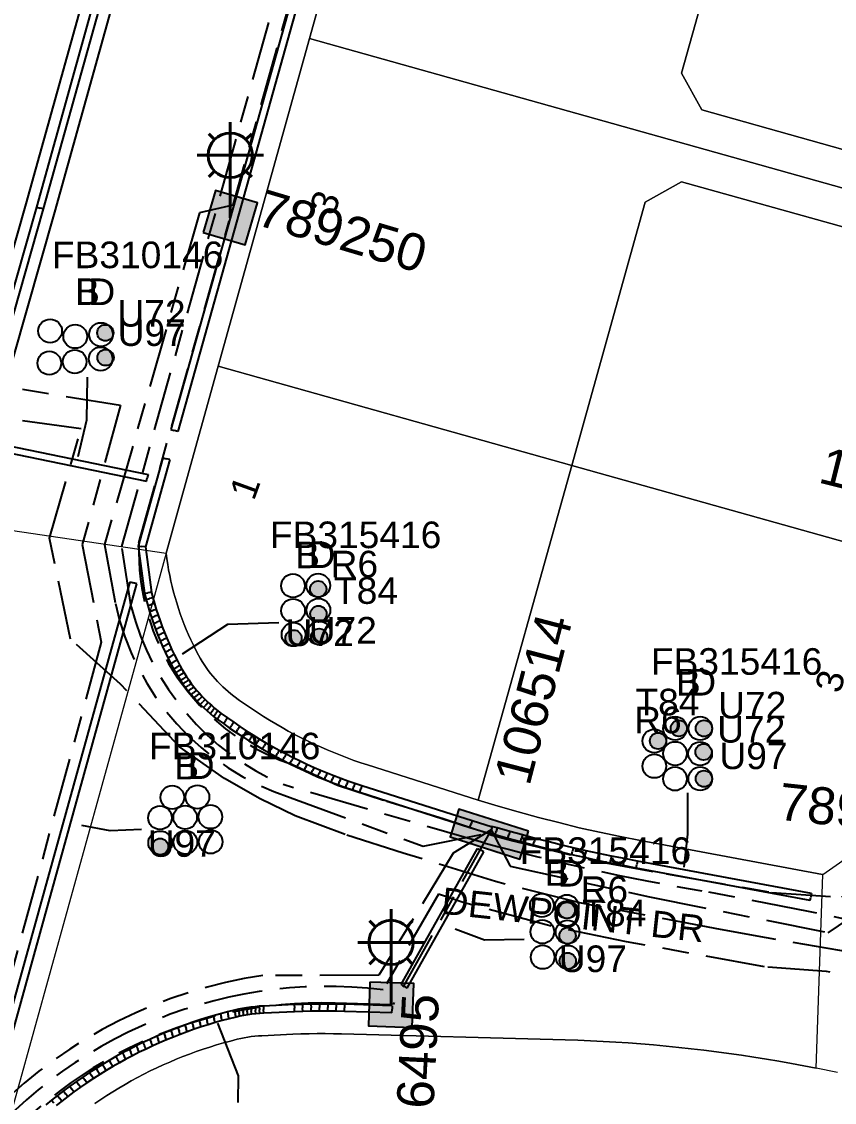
# Model space of a CAD drawing. Header units: metres. Extents: x 289087 to 291245, y 6227587 to 6229773.
# Drawn here: x 290637.8 to 290692.8, y 6228290.3 to 6228363.4 of the extents above; entities that cross this region are included whole.
import ezdxf
from ezdxf.enums import TextEntityAlignment as Align

# ---------------------------------------------------------------- set-up
doc = ezdxf.new("R2010")
doc.units = ezdxf.units.M
doc.linetypes.add('Cable Exist UG', pattern=[8.2, 4, -1.2, 1.8, -1.2])
for name, color, linetype in [('_User Ducts Config', 7, 'Continuous'), ('Duct_SP_EXT', 7, 'Continuous'), ('Equip_SP_SL_EXT', 7, 'Continuous'), ('Mains_HV_EXT', 7, 'Continuous'), ('Mains_LV_EXT', 7, 'Continuous'), ('Mains_LV_SL_EXT', 7, 'Continuous'), ('SupportsUG_SP_LV_EXT', 7, 'Continuous'), ('SupportsUG_SP_LV_SL_EXT', 7, 'Continuous')]:
    doc.layers.add(name, color=color, linetype=linetype)
doc.layers.add('Cadastre Land Parcels_SP_EXT', color=9, linetype='Continuous', lineweight=5)
doc.layers.add('Cadastre Roads_SP_EXT', color=9, linetype='Continuous', lineweight=5)
doc.styles.add('COLUMN_LABEL', font='arial.ttf')
doc.styles.add('iecARIAL', font='arial.ttf', dxfattribs={"height": 2})
doc.styles.add('POLE_LABEL', font='arial.ttf')
doc.styles.get("Standard").update_dxf_attribs({"font": 'arial.ttf'})
doc.linetypes.add('Cable E UG', pattern='A,6,-0.5,["E",Standard,S=1.7,R=0,X=0.5,Y=-1],-2.9', length=9.4)
doc.linetypes.add('Cable P UG', pattern='A,6,-0.5,["P",Standard,S=1.7,R=0,X=0.5,Y=-1],-2.9', length=9.4)

# ---------------------------------------------------------------- blocks, each defined once
blk = doc.blocks.new('COLUMN_EXT')
blk.add_hatch(color=256).paths.add_polyline_path([(-1.485, 1.485), (-1.485, -1.485), (1.485, -1.485), (1.485, 1.485)])
blk.add_lwpolyline([(-1.485, -1.485), (1.485, -1.485), (1.485, 1.485), (-1.485, 1.485)], close=True)
for tag, height, style, flags, p in [('ASSET_NUM', 2.5, 'COLUMN_LABEL', 8, (2, 2)), ('STRUCTURE_PLANT_NUMBER', 0.2, 'POLE_LABEL', 9, (1.813, 0.031)), ('STREET_CODE', 0.2, 'COLUMN_LABEL', 9, (1.813, -0.2))]:
    blk.add_attdef(tag, text='', height=height, dxfattribs=dict(style=style, flags=flags)).set_placement(p, align=Align.MIDDLE_LEFT)
at = {"flags": 9}
for tag, p in [('OWNED_BY', (1.813, -0.6)), ('STATE', (1.813, -0.8)), ('COLUMN_TYPE', (1.813, -0.4)), ('USAGE', (1.813, -1)), ('LEGEND', (1.813, -1.2)), ('LOCATION', (1.813, -1.4)), ('STREETNAME', (1.813, -1.6)), ('SUBURB', (1.813, -1.8)), ('NOTES', (1.813, -2))]:
    blk.add_attdef(tag, text='', height=0.2, dxfattribs=at).set_placement(p, align=Align.MIDDLE_LEFT)
at = {"flags": 1}
blk.add_attdef('Z', (1.813, -2.351), '', height=0.2, dxfattribs=at)
blk = doc.blocks.new('PILLAR_EXT')
blk.add_hatch(color=256).paths.add_polyline_path([(-2.475, 0.99), (-2.475, -0.99), (2.475, -0.99), (2.475, 0.99)])
blk.add_lwpolyline([(-2.475, -0.99), (2.475, -0.99), (2.475, 0.99), (-2.475, 0.99)], close=True)
at = {"style": 'iecARIAL', "flags": 8}
blk.add_attdef('ASSET_NUM', (1.5, 3.5), '', height=2.5, dxfattribs=at)
for tag, p, flags in [('OWNED_BY', (0, -0.2), 9), ('STATE', (0, -0.4), 9), ('SUPPORT_TYPE', (0, -0.6), 9), ('USAGE', (0, -0.8), 9), ('LEGEND', (0, -1), 9), ('LOCATION', (0, -1.2), 9), ('NOTES', (0, -1.4), 9), ('PARENT', (0, -1.6), 9), ('STREETNAME', (0, -1.8), 9), ('SUBURB', (0, -2), 1)]:
    blk.add_attdef(tag, p, '', height=0.2, dxfattribs=dict(flags=flags))
blk = doc.blocks.new('DUCT_EXT')
blk.add_circle((0, 0.8), 0.8)
at = {"flags": 1}
blk.add_attdef('Z', (0, 0), '', height=0.2, dxfattribs=at)
at = {"flags": 9}
for tag, p in [('DUCT_CODE', (0, 0)), ('XSECT_TYPE', (0, -0.2)), ('STATE', (0, -0.6)), ('FB_REFERENCE', (0, -0.4)), ('NOTES', (0, -0.8))]:
    blk.add_attdef(tag, text='', height=0.2, dxfattribs=at).set_placement(p, align=Align.MIDDLE_LEFT)
blk = doc.blocks.new('SL_LANTERN_EXT')
at = {"lineweight": 40}
for p, q in [((0, 1.968), (0, 6.468)), ((-1.459, 5.676), (-1.061, 5.278)), ((1.458, 5.676), (1.06, 5.278)), ((-2.25, 4.218), (2.25, 4.218)), ((-1.459, 2.759), (-1.061, 3.157)), ((1.458, 2.759), (1.06, 3.157)), ((0, 0), (0, 2.721))]:
    blk.add_line(p, q, dxfattribs=at)
blk.add_circle((0, 4.218), 1.5, dxfattribs=at)
at = {"style": 'iecARIAL', "flags": 9}
blk.add_attdef('ASSET_NUM', (1.5, 1.5), '', height=2.5, dxfattribs=at)
for tag, p, height, flags in [('CONSTRUCTED_VOLTAGE', (0.981, -0.653), 0.2, 9), ('CONTROL_TYPE', (0.981, -0.853), 0.2, 9), ('OPERATING_VOLTAGE', (0.981, -1.653), 0.2, 9), ('LANTERN_PURPOSE', (0.981, -1.053), 0.2, 9), ('LANTERN_TYPE', (0.981, -1.253), 0.2, 9), ('NO_PHASES', (0.981, -1.453), 0.2, 9), ('LNUMBER', (2.181, -3.253), 2.5, 8), ('ORIENTATION', (0.981, -1.853), 0.2, 9), ('OWNED_BY', (0.981, -2.053), 0.2, 9), ('STATE', (0.981, -2.253), 0.2, 9), ('CEXIST', (0.981, -2.653), 0.2, 9), ('CNEW', (0.981, -2.853), 0.2, 9), ('CNUMBER', (0.981, -3.053), 0.2, 9), ('USAGE', (0.981, -2.453), 0.2, 9), ('CREMOVE', (0.981, -3.253), 0.2, 9), ('CREPLACE', (0.981, -3.453), 0.2, 9), ('LKINGHEIGHT', (0.981, -3.653), 0.2, 9), ('LBRACKET', (0.981, -3.853), 0.2, 9), ('LBRACKETVOCAB', (0.981, -4.053), 0.2, 9), ('LCATEGORY', (0.981, -4.253), 0.2, 9), ('LCHARGE1', (0.981, -4.453), 0.2, 9), ('LCHARGE1PERCENT', (0.981, -4.653), 0.2, 9), ('LCHARGE2', (0.981, -4.853), 0.2, 9), ('LCHARGE2PERCENT', (0.981, -5.053), 0.2, 9), ('LCHARGE3', (0.981, -5.253), 0.2, 9), ('LCHARGE3PERCENT', (0.981, -5.453), 0.2, 9), ('LEXIST', (0.981, -5.653), 0.2, 9), ('LLAMP', (0.981, -5.853), 0.2, 9), ('LLAMPVOCAB', (0.981, -6.053), 0.2, 9), ('LMAST', (0.981, -6.253), 0.2, 9), ('LMASTVOCAB', (0.981, -6.453), 0.2, 9), ('LNEW', (0.981, -6.653), 0.2, 9), ('LANTNUMBER', (0.981, -6.853), 0.2, 9), ('LOUTREACH', (0.981, -7.253), 0.2, 9), ('LOUTREACHVOCAB', (0.981, -7.453), 0.2, 9), ('LRATECODE', (0.981, -7.653), 0.2, 9), ('LREMOVE', (0.981, -7.853), 0.2, 9), ('LREPLACE', (0.981, -8.053), 0.2, 9), ('LTYPE', (0.981, -8.253), 0.2, 9), ('LTYPEVOCAB', (0.981, -8.453), 0.2, 9), ('LEGEND', (0.981, -8.653), 0.2, 9), ('LOCATION', (0.981, -8.853), 0.2, 9), ('STREETNAME', (0.981, -9.253), 0.2, 9), ('SUBURB', (0.981, -9.453), 0.2, 1), ('NOTES', (0.981, -9.053), 0.2, 9)]:
    blk.add_attdef(tag, p, '', height=height, dxfattribs=dict(flags=flags))
blk = doc.blocks.new('CABLE_LARGE_EXT')
h = blk.add_hatch(color=256)
edge = h.paths.add_edge_path()
edge.add_arc((0, 0.55), 0.55, 0, 360)
blk.add_circle((0, 0.55), 0.55)
at = {"flags": 1}
blk.add_attdef('Z', (0, 0), '', height=0.2, dxfattribs=at)
at = {"flags": 9}
for tag, p in [('COND_CODE', (0, 0)), ('XSECT_SIZE', (0, -0.6)), ('STATE', (0, -0.4)), ('FB_REFERENCE', (0, -0.2)), ('NOTES', (0, -0.8))]:
    blk.add_attdef(tag, text='', height=0.2, dxfattribs=at).set_placement(p, align=Align.MIDDLE_LEFT)

msp = doc.modelspace()

# ---------------------------------------------------------------- linework, layer by layer
at = {"layer": '_User Ducts Config'}
for points in [[(290642.196, 6228339.373), (290642.165, 6228336.481), (290641.569, 6228333.991)], [(290655.17, 6228322.778), (290651.697, 6228322.651), (290648.633, 6228320.651)], [(290682.833, 6228311.268), (290682.824, 6228308.476), (290682.576, 6228306.253)], [(290645.877, 6228308.784), (290643.768, 6228308.706), (290641.856, 6228309.069)], [(290671.767, 6228301.351), (290669.081, 6228301.318), (290667.094, 6228302.045)], [(290652.422, 6228290.342), (290652.446, 6228292.142), (290651.036, 6228295.691)]]:
    msp.add_lwpolyline(points, dxfattribs=at)
at = {"layer": 'Cadastre Land Parcels_SP_EXT', "linetype": 'Continuous'}
for points in [[(290705.926, 6228351.229), (290683.794, 6228357.467), (290682.409, 6228359.937), (290687.398, 6228377.712), (290663.427, 6228384.432), (290657.25, 6228362.286), (290705.25, 6228348.819), (290705.926, 6228351.229)], [(290711.467, 6228370.964), (290687.398, 6228377.712), (290682.409, 6228359.937), (290683.794, 6228357.467), (290705.926, 6228351.229), (290711.467, 6228370.964)], [(290657.25, 6228362.286), (290651.075, 6228340.13), (290675.004, 6228333.412), (290679.96, 6228351.209), (290682.425, 6228352.588), (290704.574, 6228346.409), (290705.25, 6228348.819), (290657.25, 6228362.286)], [(290699.775, 6228327.853), (290700.047, 6228329.173), (290700.311, 6228330.482), (290700.607, 6228331.793), (290700.904, 6228333.102), (290701.234, 6228334.402), (290701.564, 6228335.701), (290701.927, 6228336.991), (290704.574, 6228346.409), (290682.425, 6228352.588), (290679.96, 6228351.209), (290675.004, 6228333.412), (290699.543, 6228326.533), (290699.775, 6228327.853)], [(290675.004, 6228333.412), (290651.075, 6228340.13), (290647.546, 6228327.483), (290647.596, 6228327.103), (290647.654, 6228326.725), (290647.718, 6228326.347), (290647.791, 6228325.971), (290647.871, 6228325.595), (290647.959, 6228325.222), (290648.053, 6228324.851), (290648.155, 6228324.482), (290648.264, 6228324.114), (290648.379, 6228323.749), (290648.503, 6228323.386), (290648.634, 6228323.026), (290648.771, 6228322.668), (290648.915, 6228322.313), (290649.067, 6228321.961), (290649.226, 6228321.612), (290649.391, 6228321.266), (290649.563, 6228320.924), (290649.742, 6228320.585), (290649.862, 6228320.371), (290649.987, 6228320.16), (290650.119, 6228319.952), (290650.258, 6228319.748), (290650.401, 6228319.549), (290650.551, 6228319.353), (290650.706, 6228319.163), (290650.867, 6228318.976), (290651.032, 6228318.795), (290651.203, 6228318.619), (290651.38, 6228318.447), (290651.561, 6228318.281), (290651.747, 6228318.12), (290651.937, 6228317.964), (290652.132, 6228317.814), (290652.524, 6228317.525), (290652.92, 6228317.244), (290653.321, 6228316.968), (290653.727, 6228316.698), (290654.137, 6228316.436), (290654.551, 6228316.18), (290654.968, 6228315.93), (290655.39, 6228315.687), (290655.815, 6228315.451), (290656.245, 6228315.221), (290656.678, 6228314.998), (290657.114, 6228314.783), (290657.554, 6228314.574), (290657.997, 6228314.373), (290658.443, 6228314.178), (290658.892, 6228313.991), (290659.344, 6228313.81), (290659.799, 6228313.637), (290660.257, 6228313.471), (290660.717, 6228313.313), (290661.179, 6228313.162), (290668.655, 6228310.787), (290675.004, 6228333.412)], [(290691.974, 6228305.758), (290696.575, 6228308.967), (290699.437, 6228325.903), (290699.453, 6228325.984), (290699.461, 6228326.064), (290699.478, 6228326.134), (290699.494, 6228326.214), (290699.502, 6228326.293), (290699.519, 6228326.373), (290699.535, 6228326.453), (290699.543, 6228326.533), (290675.004, 6228333.412), (290668.655, 6228310.787), (290670.007, 6228310.366), (290671.368, 6228309.987), (290672.737, 6228309.596), (290674.114, 6228309.257), (290675.49, 6228308.917), (290676.876, 6228308.617), (290678.261, 6228308.317), (290679.654, 6228308.047), (290691.966, 6228305.758), (290691.974, 6228305.758)]]:
    msp.add_lwpolyline(points, close=True, dxfattribs=at)
msp.add_lwpolyline([(290692.985, 6228292.357), (290691.535, 6228292.644), (290690.695, 6228292.809), (290689.854, 6228292.967), (290689.011, 6228293.117), (290688.168, 6228293.261), (290687.322, 6228293.397), (290686.477, 6228293.525), (290685.629, 6228293.647), (290684.781, 6228293.761), (290683.931, 6228293.869), (290683.081, 6228293.968), (290682.231, 6228294.061), (290681.378, 6228294.146), (290680.526, 6228294.224), (290679.673, 6228294.295), (290678.819, 6228294.358), (290677.965, 6228294.415), (290677.111, 6228294.463), (290676.255, 6228294.504), (290675.4, 6228294.539), (290674.545, 6228294.566), (290659.421, 6228294.973), (290658.87, 6228294.985), (290658.319, 6228294.991), (290657.768, 6228294.988), (290657.217, 6228294.98), (290656.667, 6228294.966), (290656.116, 6228294.944), (290654.028, 6228294.851), (290653.788, 6228294.836), (290653.548, 6228294.815), (290653.309, 6228294.787), (290653.069, 6228294.753), (290652.832, 6228294.711), (290652.596, 6228294.663), (290652.361, 6228294.608), (290651.894, 6228294.488), (290651.428, 6228294.36), (290650.964, 6228294.225), (290650.504, 6228294.082), (290650.044, 6228293.932), (290649.588, 6228293.774), (290649.135, 6228293.609), (290648.685, 6228293.436), (290648.236, 6228293.256), (290647.792, 6228293.069), (290647.35, 6228292.874), (290646.912, 6228292.671), (290646.476, 6228292.463), (290646.044, 6228292.246), (290645.616, 6228292.023), (290645.192, 6228291.793), (290644.772, 6228291.556), (290644.355, 6228291.312), (290643.942, 6228291.062), (290643.534, 6228290.804), (290643.13, 6228290.539), (290642.731, 6228290.269)], dxfattribs=at)
at = {"layer": 'Cadastre Roads_SP_EXT', "linetype": 'Continuous'}
for points in [[(290642.185, 6228405.687), (290637.667, 6228389.5), (290633.412, 6228374.234), (290628.621, 6228357.077), (290625.933, 6228347.429), (290622.066, 6228333.562), (290621.439, 6228331.332), (290647.546, 6228327.483), (290651.075, 6228340.13), (290651.075, 6228340.13), (290657.25, 6228362.286), (290663.427, 6228384.432), (290669.455, 6228406.047)], [(290642.731, 6228290.269), (290643.13, 6228290.539), (290643.534, 6228290.804), (290643.942, 6228291.062), (290644.355, 6228291.312), (290644.772, 6228291.556), (290645.192, 6228291.793), (290645.616, 6228292.023), (290646.044, 6228292.246), (290646.476, 6228292.463), (290646.912, 6228292.671), (290647.35, 6228292.874), (290647.792, 6228293.069), (290648.236, 6228293.256), (290648.684, 6228293.436), (290649.135, 6228293.609), (290649.588, 6228293.774), (290650.044, 6228293.932), (290650.504, 6228294.082), (290650.964, 6228294.226), (290651.428, 6228294.36), (290651.894, 6228294.488), (290652.361, 6228294.608), (290652.596, 6228294.663), (290652.832, 6228294.711), (290653.069, 6228294.753), (290653.309, 6228294.787), (290653.548, 6228294.815), (290653.788, 6228294.836), (290654.028, 6228294.851), (290656.116, 6228294.944), (290656.667, 6228294.966), (290657.217, 6228294.98), (290657.768, 6228294.988), (290658.319, 6228294.991), (290658.87, 6228294.985), (290659.421, 6228294.973), (290674.545, 6228294.566), (290675.4, 6228294.539), (290676.255, 6228294.504), (290677.111, 6228294.463), (290677.965, 6228294.415), (290678.819, 6228294.358), (290679.673, 6228294.295), (290680.526, 6228294.224), (290681.378, 6228294.146), (290682.23, 6228294.061), (290683.081, 6228293.968), (290683.931, 6228293.869), (290684.781, 6228293.761), (290685.629, 6228293.647), (290686.477, 6228293.525), (290687.322, 6228293.397), (290688.168, 6228293.261), (290689.011, 6228293.117), (290689.854, 6228292.967), (290690.695, 6228292.809), (290691.535, 6228292.644), (290691.974, 6228305.758), (290691.966, 6228305.758), (290679.654, 6228308.047), (290679.654, 6228308.047), (290678.261, 6228308.317), (290676.876, 6228308.617), (290675.49, 6228308.917), (290674.114, 6228309.257), (290672.737, 6228309.596), (290671.368, 6228309.987), (290670.007, 6228310.366), (290668.655, 6228310.787), (290661.179, 6228313.162), (290660.717, 6228313.313), (290660.257, 6228313.471), (290659.799, 6228313.637), (290659.344, 6228313.81), (290658.892, 6228313.991), (290658.443, 6228314.178), (290657.996, 6228314.373), (290657.554, 6228314.574), (290657.114, 6228314.783), (290656.678, 6228314.998), (290656.245, 6228315.221), (290655.815, 6228315.451), (290655.39, 6228315.687), (290654.969, 6228315.93), (290654.551, 6228316.18), (290654.137, 6228316.436), (290653.727, 6228316.698), (290653.321, 6228316.968), (290652.92, 6228317.244), (290652.524, 6228317.525), (290652.132, 6228317.814), (290651.937, 6228317.964), (290651.747, 6228318.12), (290651.561, 6228318.281), (290651.38, 6228318.447), (290651.204, 6228318.619), (290651.032, 6228318.795), (290650.867, 6228318.977), (290650.706, 6228319.163), (290650.551, 6228319.353), (290650.401, 6228319.549), (290650.258, 6228319.748), (290650.119, 6228319.952), (290649.987, 6228320.16), (290649.862, 6228320.371), (290649.742, 6228320.585), (290649.563, 6228320.924), (290649.391, 6228321.266), (290649.226, 6228321.612), (290649.067, 6228321.961), (290648.915, 6228322.313), (290648.771, 6228322.668), (290648.634, 6228323.026), (290648.503, 6228323.386), (290648.379, 6228323.749), (290648.264, 6228324.114), (290648.155, 6228324.482), (290648.053, 6228324.851), (290647.959, 6228325.222), (290647.871, 6228325.595), (290647.791, 6228325.971), (290647.718, 6228326.347), (290647.654, 6228326.725), (290647.596, 6228327.103), (290647.546, 6228327.483), (290646.653, 6228324.221), (290636.285, 6228286.88)]]:
    msp.add_lwpolyline(points, dxfattribs=at)
at = {"layer": 'Duct_SP_EXT'}
for p, q in [((290638.793, 6228350.888), (290654.297, 6228406.459)), ((290639.255, 6228350.757), (290654.763, 6228406.34)), ((290661.541, 6228384.505), (290647.868, 6228335.835)), ((290662.004, 6228384.376), (290648.33, 6228335.706)), ((290623.858, 6228298.473), (290638.793, 6228350.888)), ((290638.793, 6228350.888), (290639.024, 6228350.822)), ((290624.32, 6228298.344), (290639.255, 6228350.757)), ((290639.255, 6228350.757), (290639.024, 6228350.822)), ((290625.083, 6228337.186), (290646.322, 6228332.81)), ((290624.986, 6228336.716), (290646.225, 6228332.34)), ((290647.868, 6228335.835), (290648.099, 6228335.77)), ((290648.33, 6228335.706), (290648.099, 6228335.77)), ((290647.334, 6228333.936), (290645.664, 6228327.954)), ((290647.796, 6228333.806), (290646.152, 6228327.919)), ((290647.334, 6228333.936), (290647.565, 6228333.871)), ((290647.796, 6228333.806), (290647.565, 6228333.871)), ((290646.322, 6228332.81), (290646.273, 6228332.575)), ((290646.225, 6228332.34), (290646.273, 6228332.575)), ((290645.664, 6228327.954), (290646.08, 6228324.767)), ((290645.664, 6228327.954), (290645.908, 6228327.936)), ((290646.152, 6228327.919), (290645.908, 6228327.936)), ((290646.152, 6228327.919), (290646.556, 6228324.829)), ((290633.955, 6228285.326), (290645.112, 6228325.538)), ((290634.418, 6228285.197), (290645.574, 6228325.41)), ((290645.112, 6228325.538), (290645.343, 6228325.474)), ((290645.574, 6228325.41), (290645.343, 6228325.474)), ((290646.08, 6228324.767), (290646.318, 6228324.798)), ((290646.08, 6228324.767), (290646.082, 6228324.752)), ((290646.082, 6228324.752), (290646.318, 6228324.798)), ((290646.082, 6228324.752), (290646.187, 6228324.345)), ((290646.554, 6228324.843), (290646.318, 6228324.798)), ((290646.556, 6228324.829), (290646.318, 6228324.798)), ((290646.556, 6228324.829), (290646.554, 6228324.843)), ((290646.554, 6228324.843), (290646.65, 6228324.47)), ((290646.187, 6228324.345), (290646.419, 6228324.408)), ((290646.187, 6228324.345), (290646.301, 6228323.938)), ((290646.301, 6228323.938), (290646.531, 6228324.005)), ((290646.301, 6228323.938), (290646.421, 6228323.535)), ((290646.65, 6228324.47), (290646.419, 6228324.408)), ((290646.762, 6228324.072), (290646.531, 6228324.005)), ((290646.65, 6228324.47), (290646.762, 6228324.072)), ((290646.762, 6228324.072), (290646.88, 6228323.678)), ((290646.421, 6228323.535), (290646.651, 6228323.607)), ((290646.421, 6228323.535), (290646.55, 6228323.134)), ((290646.55, 6228323.134), (290646.778, 6228323.21)), ((290646.55, 6228323.134), (290646.687, 6228322.735)), ((290646.88, 6228323.678), (290646.651, 6228323.607)), ((290647.006, 6228323.285), (290646.778, 6228323.21)), ((290646.88, 6228323.678), (290647.006, 6228323.285)), ((290647.006, 6228323.285), (290647.139, 6228322.895)), ((290646.687, 6228322.735), (290646.913, 6228322.815)), ((290646.687, 6228322.735), (290646.832, 6228322.339)), ((290646.832, 6228322.339), (290647.057, 6228322.424)), ((290647.139, 6228322.895), (290646.913, 6228322.815)), ((290647.281, 6228322.508), (290647.057, 6228322.424)), ((290647.139, 6228322.895), (290647.281, 6228322.508)), ((290647.281, 6228322.508), (290647.429, 6228322.124)), ((290646.832, 6228322.339), (290646.983, 6228321.946)), ((290646.983, 6228321.946), (290647.206, 6228322.035)), ((290646.983, 6228321.946), (290647.144, 6228321.555)), ((290647.144, 6228321.555), (290647.365, 6228321.648)), ((290647.429, 6228322.124), (290647.206, 6228322.035)), ((290647.587, 6228321.742), (290647.365, 6228321.648)), ((290647.429, 6228322.124), (290647.587, 6228321.742)), ((290647.587, 6228321.742), (290647.75, 6228321.364)), ((290647.144, 6228321.555), (290647.312, 6228321.169)), ((290647.312, 6228321.169), (290647.531, 6228321.266)), ((290647.312, 6228321.169), (290647.486, 6228320.786)), ((290647.75, 6228321.364), (290647.531, 6228321.266)), ((290647.921, 6228320.99), (290647.704, 6228320.888)), ((290647.75, 6228321.364), (290647.921, 6228320.99)), ((290647.921, 6228320.99), (290648.099, 6228320.618)), ((290647.486, 6228320.786), (290647.704, 6228320.888)), ((290647.486, 6228320.786), (290647.668, 6228320.406)), ((290647.668, 6228320.406), (290647.884, 6228320.512)), ((290647.668, 6228320.406), (290647.859, 6228320.029)), ((290648.099, 6228320.618), (290647.884, 6228320.512)), ((290648.285, 6228320.25), (290648.072, 6228320.14)), ((290648.099, 6228320.618), (290648.285, 6228320.25)), ((290648.285, 6228320.25), (290648.48, 6228319.883)), ((290647.859, 6228320.029), (290648.072, 6228320.14)), ((290647.859, 6228320.029), (290648.058, 6228319.653)), ((290648.058, 6228319.653), (290648.269, 6228319.768)), ((290648.058, 6228319.653), (290648.202, 6228319.397)), ((290648.202, 6228319.397), (290648.41, 6228319.517)), ((290648.48, 6228319.883), (290648.269, 6228319.768)), ((290648.617, 6228319.637), (290648.41, 6228319.517)), ((290648.48, 6228319.883), (290648.617, 6228319.637)), ((290648.617, 6228319.637), (290648.764, 6228319.392)), ((290648.202, 6228319.397), (290648.355, 6228319.14)), ((290648.355, 6228319.14), (290648.559, 6228319.266)), ((290648.355, 6228319.14), (290648.519, 6228318.883)), ((290648.519, 6228318.883), (290648.719, 6228319.015)), ((290648.519, 6228318.883), (290648.69, 6228318.632)), ((290648.764, 6228319.392), (290648.559, 6228319.266)), ((290648.69, 6228318.632), (290648.886, 6228318.77)), ((290648.919, 6228319.148), (290648.719, 6228319.015)), ((290648.764, 6228319.392), (290648.919, 6228319.148)), ((290649.083, 6228318.908), (290648.886, 6228318.77)), ((290648.919, 6228319.148), (290649.083, 6228318.908)), ((290649.083, 6228318.908), (290649.251, 6228318.676)), ((290648.69, 6228318.632), (290648.866, 6228318.389)), ((290648.866, 6228318.389), (290649.058, 6228318.533)), ((290648.866, 6228318.389), (290649.049, 6228318.151)), ((290649.049, 6228318.151), (290649.237, 6228318.3)), ((290649.049, 6228318.151), (290649.243, 6228317.913)), ((290649.251, 6228318.676), (290649.058, 6228318.533)), ((290649.425, 6228318.449), (290649.237, 6228318.3)), ((290649.243, 6228317.913), (290649.426, 6228318.068)), ((290649.251, 6228318.676), (290649.425, 6228318.449)), ((290649.425, 6228318.449), (290649.61, 6228318.222)), ((290649.61, 6228318.222), (290649.426, 6228318.068)), ((290649.61, 6228318.222), (290649.797, 6228318.007)), ((290649.797, 6228318.007), (290649.618, 6228317.847)), ((290649.797, 6228318.007), (290649.992, 6228317.793)), ((290649.243, 6228317.913), (290649.439, 6228317.687)), ((290649.439, 6228317.687), (290649.618, 6228317.847)), ((290649.439, 6228317.687), (290649.644, 6228317.463)), ((290649.644, 6228317.463), (290649.818, 6228317.628)), ((290649.644, 6228317.463), (290649.856, 6228317.247)), ((290649.992, 6228317.793), (290649.818, 6228317.628)), ((290649.856, 6228317.247), (290650.025, 6228317.417)), ((290649.992, 6228317.793), (290650.195, 6228317.587)), ((290650.195, 6228317.587), (290650.025, 6228317.417)), ((290650.195, 6228317.587), (290650.399, 6228317.387)), ((290650.399, 6228317.387), (290650.235, 6228317.213)), ((290650.399, 6228317.387), (290650.614, 6228317.191)), ((290649.856, 6228317.247), (290650.07, 6228317.038)), ((290650.07, 6228317.038), (290650.235, 6228317.213)), ((290650.07, 6228317.038), (290650.296, 6228316.832)), ((290650.296, 6228316.832), (290650.455, 6228317.011)), ((290650.296, 6228316.832), (290650.524, 6228316.635)), ((290650.614, 6228317.191), (290650.455, 6228317.011)), ((290650.524, 6228316.635), (290650.678, 6228316.819)), ((290650.524, 6228316.635), (290650.758, 6228316.445)), ((290650.614, 6228317.191), (290650.832, 6228317.003)), ((290650.832, 6228317.003), (290650.678, 6228316.819)), ((290650.758, 6228316.445), (290650.907, 6228316.633)), ((290650.832, 6228317.003), (290651.056, 6228316.821)), ((290651.056, 6228316.821), (290650.907, 6228316.633)), ((290651.056, 6228316.821), (290651.28, 6228316.648)), ((290651.28, 6228316.648), (290651.136, 6228316.456)), ((290651.28, 6228316.648), (290651.699, 6228316.343)), ((290650.758, 6228316.445), (290650.992, 6228316.264)), ((290650.992, 6228316.264), (290651.136, 6228316.456)), ((290650.992, 6228316.264), (290651.42, 6228315.953)), ((290651.42, 6228315.953), (290651.559, 6228316.148)), ((290651.42, 6228315.953), (290651.846, 6228315.652)), ((290651.699, 6228316.343), (290651.559, 6228316.148)), ((290651.699, 6228316.343), (290652.119, 6228316.046)), ((290651.846, 6228315.652), (290651.983, 6228315.849)), ((290652.119, 6228316.046), (290651.983, 6228315.849)), ((290652.119, 6228316.046), (290652.544, 6228315.757)), ((290651.846, 6228315.652), (290652.277, 6228315.358)), ((290652.277, 6228315.358), (290652.41, 6228315.558)), ((290652.277, 6228315.358), (290652.712, 6228315.072)), ((290652.544, 6228315.757), (290652.41, 6228315.558)), ((290652.544, 6228315.757), (290652.973, 6228315.474)), ((290652.712, 6228315.072), (290652.842, 6228315.273)), ((290652.712, 6228315.072), (290653.152, 6228314.79)), ((290652.973, 6228315.474), (290652.842, 6228315.273)), ((290652.973, 6228315.474), (290653.407, 6228315.197)), ((290653.407, 6228315.197), (290653.279, 6228314.994)), ((290653.407, 6228315.197), (290653.847, 6228314.926)), ((290653.152, 6228314.79), (290653.279, 6228314.994)), ((290653.152, 6228314.79), (290653.599, 6228314.515)), ((290653.599, 6228314.515), (290653.723, 6228314.72)), ((290653.599, 6228314.515), (290654.051, 6228314.247)), ((290653.847, 6228314.926), (290653.723, 6228314.72)), ((290653.847, 6228314.926), (290654.293, 6228314.662)), ((290654.051, 6228314.247), (290654.172, 6228314.455)), ((290654.293, 6228314.662), (290654.172, 6228314.455)), ((290654.293, 6228314.662), (290654.744, 6228314.403)), ((290654.744, 6228314.403), (290654.627, 6228314.194)), ((290654.744, 6228314.403), (290655.204, 6228314.15)), ((290654.051, 6228314.247), (290654.509, 6228313.985)), ((290654.509, 6228313.985), (290654.627, 6228314.194)), ((290654.509, 6228313.985), (290654.976, 6228313.728)), ((290654.976, 6228313.728), (290655.09, 6228313.939)), ((290654.976, 6228313.728), (290655.448, 6228313.476)), ((290655.204, 6228314.15), (290655.09, 6228313.939)), ((290655.204, 6228314.15), (290655.67, 6228313.901)), ((290655.448, 6228313.476), (290655.559, 6228313.689)), ((290655.67, 6228313.901), (290655.559, 6228313.689)), ((290655.67, 6228313.901), (290656.138, 6228313.662)), ((290656.138, 6228313.662), (290656.03, 6228313.447)), ((290656.138, 6228313.662), (290656.611, 6228313.431)), ((290655.448, 6228313.476), (290655.923, 6228313.233)), ((290655.923, 6228313.233), (290656.03, 6228313.447)), ((290655.923, 6228313.233), (290656.403, 6228312.998)), ((290656.403, 6228312.998), (290656.507, 6228313.214)), ((290656.403, 6228312.998), (290656.877, 6228312.774)), ((290656.611, 6228313.431), (290656.507, 6228313.214)), ((290656.611, 6228313.431), (290657.079, 6228313.21)), ((290656.877, 6228312.774), (290656.978, 6228312.992)), ((290657.079, 6228313.21), (290656.978, 6228312.992)), ((290657.079, 6228313.21), (290657.557, 6228312.993)), ((290657.557, 6228312.993), (290657.459, 6228312.773)), ((290657.557, 6228312.993), (290657.986, 6228312.807)), ((290656.877, 6228312.774), (290657.362, 6228312.554)), ((290657.362, 6228312.554), (290657.459, 6228312.773)), ((290657.362, 6228312.554), (290657.798, 6228312.365)), ((290657.798, 6228312.365), (290657.892, 6228312.586)), ((290657.798, 6228312.365), (290658.258, 6228312.174)), ((290657.986, 6228312.807), (290657.892, 6228312.586)), ((290657.986, 6228312.807), (290658.439, 6228312.619)), ((290658.258, 6228312.174), (290658.349, 6228312.396)), ((290658.258, 6228312.174), (290658.726, 6228311.988)), ((290658.439, 6228312.619), (290658.349, 6228312.396)), ((290658.439, 6228312.619), (290658.9, 6228312.436)), ((290658.726, 6228311.988), (290658.813, 6228312.212)), ((290658.9, 6228312.436), (290658.813, 6228312.212)), ((290658.9, 6228312.436), (290659.368, 6228312.259)), ((290659.368, 6228312.259), (290659.285, 6228312.034)), ((290659.368, 6228312.259), (290659.842, 6228312.089)), ((290658.726, 6228311.988), (290659.202, 6228311.808)), ((290659.202, 6228311.808), (290659.285, 6228312.034)), ((290659.202, 6228311.808), (290659.685, 6228311.636)), ((290659.685, 6228311.636), (290659.764, 6228311.862)), ((290659.685, 6228311.636), (290660.172, 6228311.471)), ((290659.842, 6228312.089), (290659.764, 6228311.862)), ((290659.842, 6228312.089), (290660.323, 6228311.927)), ((290660.172, 6228311.471), (290660.247, 6228311.699)), ((290660.172, 6228311.471), (290660.654, 6228311.315)), ((290660.323, 6228311.927), (290660.247, 6228311.699)), ((290660.323, 6228311.927), (290660.801, 6228311.772)), ((290660.654, 6228311.315), (290660.728, 6228311.544)), ((290660.801, 6228311.772), (290660.728, 6228311.544)), ((290660.801, 6228311.772), (290668.249, 6228309.397)), ((290660.654, 6228311.315), (290668.106, 6228308.939)), ((290668.249, 6228309.397), (290668.177, 6228309.168)), ((290668.249, 6228309.397), (290669.6, 6228308.985)), ((290668.106, 6228308.939), (290668.177, 6228309.168)), ((290668.106, 6228308.939), (290669.459, 6228308.526)), ((290669.459, 6228308.526), (290669.53, 6228308.755)), ((290669.468, 6228308.523), (290669.53, 6228308.755)), ((290669.811, 6228308.433), (290669.468, 6228308.523)), ((290669.591, 6228308.987), (290669.53, 6228308.755)), ((290669.6, 6228308.985), (290669.53, 6228308.755)), ((290669.936, 6228308.896), (290669.591, 6228308.987)), ((290669.811, 6228308.433), (290669.873, 6228308.664)), ((290669.936, 6228308.896), (290669.873, 6228308.664)), ((290670.798, 6228308.657), (290669.936, 6228308.896)), ((290670.798, 6228308.657), (290670.734, 6228308.425)), ((290671.655, 6228308.422), (290670.798, 6228308.657)), ((290670.671, 6228308.194), (290669.811, 6228308.433)), ((290670.671, 6228308.194), (290670.734, 6228308.425)), ((290671.53, 6228307.959), (290670.671, 6228308.194)), ((290671.53, 6228307.959), (290671.593, 6228308.191)), ((290672.392, 6228307.731), (290671.53, 6228307.959)), ((290671.655, 6228308.422), (290671.593, 6228308.191)), ((290672.513, 6228308.195), (290671.655, 6228308.422)), ((290672.392, 6228307.731), (290672.453, 6228307.963)), ((290672.513, 6228308.195), (290672.453, 6228307.963)), ((290673.372, 6228307.975), (290672.513, 6228308.195)), ((290673.372, 6228307.975), (290673.314, 6228307.742)), ((290674.233, 6228307.763), (290673.372, 6228307.975)), ((290674.233, 6228307.763), (290674.176, 6228307.53)), ((290675.096, 6228307.558), (290674.233, 6228307.763)), ((290663.447, 6228298.302), (290668.624, 6228307.508)), ((290663.865, 6228298.066), (290669.043, 6228307.273)), ((290668.624, 6228307.508), (290668.833, 6228307.39)), ((290669.043, 6228307.273), (290668.833, 6228307.39)), ((290673.255, 6228307.51), (290672.392, 6228307.731)), ((290673.255, 6228307.51), (290673.314, 6228307.742)), ((290674.12, 6228307.296), (290673.255, 6228307.51)), ((290674.12, 6228307.296), (290674.176, 6228307.53)), ((290674.988, 6228307.091), (290674.12, 6228307.296)), ((290674.988, 6228307.091), (290675.042, 6228307.325)), ((290675.854, 6228306.893), (290674.988, 6228307.091)), ((290675.096, 6228307.558), (290675.042, 6228307.325)), ((290675.959, 6228307.362), (290675.096, 6228307.558)), ((290675.854, 6228306.893), (290675.906, 6228307.128)), ((290675.959, 6228307.362), (290675.906, 6228307.128)), ((290676.822, 6228307.172), (290675.959, 6228307.362)), ((290676.822, 6228307.172), (290676.772, 6228306.937)), ((290677.692, 6228306.994), (290676.822, 6228307.172)), ((290676.722, 6228306.702), (290675.854, 6228306.893)), ((290676.722, 6228306.702), (290676.772, 6228306.937)), ((290677.597, 6228306.523), (290676.722, 6228306.702)), ((290677.597, 6228306.523), (290677.644, 6228306.759)), ((290678.474, 6228306.351), (290677.597, 6228306.523)), ((290677.692, 6228306.994), (290677.644, 6228306.759)), ((290678.564, 6228306.822), (290677.692, 6228306.994)), ((290678.474, 6228306.351), (290678.519, 6228306.586)), ((290679.349, 6228306.189), (290678.474, 6228306.351)), ((290678.564, 6228306.822), (290678.519, 6228306.586)), ((290679.437, 6228306.661), (290678.564, 6228306.822)), ((290679.349, 6228306.189), (290679.393, 6228306.425)), ((290679.437, 6228306.661), (290679.393, 6228306.425)), ((290691.223, 6228304.461), (290679.437, 6228306.661)), ((290691.135, 6228303.989), (290679.349, 6228306.189)), ((290691.135, 6228303.989), (290691.179, 6228304.225)), ((290691.223, 6228304.461), (290691.179, 6228304.225)), ((290663.447, 6228298.302), (290663.656, 6228298.184)), ((290663.865, 6228298.066), (290663.656, 6228298.184)), ((290653.565, 6228296.811), (290653.277, 6228296.779)), ((290653.851, 6228296.836), (290653.565, 6228296.811)), ((290653.565, 6228296.811), (290653.588, 6228296.572)), ((290654.127, 6228296.851), (290653.851, 6228296.836)), ((290653.851, 6228296.836), (290653.868, 6228296.596)), ((290656.215, 6228296.949), (290654.127, 6228296.851)), ((290654.127, 6228296.851), (290654.139, 6228296.611)), ((290656.777, 6228296.97), (290656.215, 6228296.949)), ((290656.215, 6228296.949), (290656.225, 6228296.709)), ((290657.346, 6228296.985), (290656.777, 6228296.97)), ((290656.777, 6228296.97), (290656.785, 6228296.73)), ((290657.918, 6228296.993), (290657.346, 6228296.985)), ((290657.346, 6228296.985), (290657.351, 6228296.745)), ((290658.487, 6228296.993), (290657.918, 6228296.993)), ((290657.918, 6228296.993), (290657.919, 6228296.753)), ((290658.487, 6228296.993), (290658.486, 6228296.753)), ((290659.059, 6228296.988), (290658.487, 6228296.993)), ((290659.059, 6228296.988), (290659.055, 6228296.748)), ((290659.624, 6228296.976), (290659.059, 6228296.988)), ((290659.624, 6228296.976), (290659.617, 6228296.736)), ((290662.846, 6228296.877), (290659.624, 6228296.976)), ((290662.846, 6228296.877), (290662.838, 6228296.637)), ((290650.738, 6228296.196), (290650.253, 6228296.05)), ((290651.218, 6228296.332), (290650.738, 6228296.196)), ((290650.738, 6228296.196), (290650.805, 6228295.965)), ((290651.693, 6228296.458), (290651.218, 6228296.332)), ((290651.218, 6228296.332), (290651.282, 6228296.101)), ((290651.346, 6228295.869), (290651.282, 6228296.101)), ((290652.165, 6228296.575), (290651.693, 6228296.458)), ((290651.693, 6228296.458), (290651.752, 6228296.226)), ((290651.812, 6228295.993), (290651.752, 6228296.226)), ((290652.277, 6228296.108), (290651.812, 6228295.993)), ((290652.438, 6228296.638), (290652.165, 6228296.575)), ((290652.165, 6228296.575), (290652.221, 6228296.341)), ((290652.277, 6228296.108), (290652.221, 6228296.341)), ((290652.538, 6228296.168), (290652.277, 6228296.108)), ((290652.719, 6228296.692), (290652.438, 6228296.638)), ((290652.438, 6228296.638), (290652.488, 6228296.403)), ((290652.538, 6228296.168), (290652.488, 6228296.403)), ((290652.804, 6228296.22), (290652.538, 6228296.168)), ((290652.994, 6228296.738), (290652.719, 6228296.692)), ((290652.719, 6228296.692), (290652.761, 6228296.456)), ((290652.804, 6228296.22), (290652.761, 6228296.456)), ((290653.068, 6228296.264), (290652.804, 6228296.22)), ((290653.277, 6228296.779), (290652.994, 6228296.738)), ((290652.994, 6228296.738), (290653.031, 6228296.501)), ((290653.068, 6228296.264), (290653.031, 6228296.501)), ((290653.338, 6228296.303), (290653.068, 6228296.264)), ((290653.277, 6228296.779), (290653.307, 6228296.541)), ((290653.338, 6228296.303), (290653.307, 6228296.541)), ((290653.612, 6228296.333), (290653.338, 6228296.303)), ((290653.612, 6228296.333), (290653.588, 6228296.572)), ((290653.885, 6228296.357), (290653.612, 6228296.333)), ((290653.885, 6228296.357), (290653.868, 6228296.596)), ((290654.152, 6228296.372), (290653.885, 6228296.357)), ((290654.152, 6228296.372), (290654.139, 6228296.611)), ((290656.235, 6228296.469), (290654.152, 6228296.372)), ((290656.235, 6228296.469), (290656.225, 6228296.709)), ((290656.793, 6228296.49), (290656.235, 6228296.469)), ((290656.793, 6228296.49), (290656.785, 6228296.73)), ((290657.356, 6228296.505), (290656.793, 6228296.49)), ((290657.356, 6228296.505), (290657.351, 6228296.745)), ((290657.921, 6228296.513), (290657.356, 6228296.505)), ((290657.921, 6228296.513), (290657.919, 6228296.753)), ((290658.485, 6228296.513), (290657.921, 6228296.513)), ((290658.485, 6228296.513), (290658.486, 6228296.753)), ((290659.052, 6228296.508), (290658.485, 6228296.513)), ((290659.052, 6228296.508), (290659.055, 6228296.748)), ((290659.611, 6228296.496), (290659.052, 6228296.508)), ((290659.611, 6228296.496), (290659.617, 6228296.736)), ((290662.831, 6228296.397), (290659.611, 6228296.496)), ((290662.831, 6228296.397), (290662.838, 6228296.637)), ((290648.334, 6228295.39), (290647.86, 6228295.205)), ((290648.813, 6228295.568), (290648.334, 6228295.39)), ((290648.334, 6228295.39), (290648.42, 6228295.166)), ((290649.293, 6228295.737), (290648.813, 6228295.568)), ((290648.813, 6228295.568), (290648.895, 6228295.342)), ((290648.976, 6228295.116), (290648.895, 6228295.342)), ((290649.772, 6228295.898), (290649.293, 6228295.737)), ((290649.293, 6228295.737), (290649.371, 6228295.51)), ((290649.449, 6228295.283), (290649.371, 6228295.51)), ((290649.921, 6228295.441), (290649.449, 6228295.283)), ((290650.253, 6228296.05), (290649.772, 6228295.898)), ((290649.772, 6228295.898), (290649.846, 6228295.669)), ((290649.921, 6228295.441), (290649.846, 6228295.669)), ((290650.395, 6228295.591), (290649.921, 6228295.441)), ((290650.253, 6228296.05), (290650.324, 6228295.82)), ((290650.395, 6228295.591), (290650.324, 6228295.82)), ((290650.873, 6228295.735), (290650.395, 6228295.591)), ((290650.873, 6228295.735), (290650.805, 6228295.965)), ((290651.346, 6228295.869), (290650.873, 6228295.735)), ((290651.812, 6228295.993), (290651.346, 6228295.869)), ((290646.447, 6228294.599), (290645.982, 6228294.382)), ((290646.913, 6228294.809), (290646.447, 6228294.599)), ((290646.447, 6228294.599), (290646.546, 6228294.381)), ((290647.385, 6228295.011), (290646.913, 6228294.809)), ((290646.913, 6228294.809), (290647.01, 6228294.589)), ((290647.86, 6228295.205), (290647.385, 6228295.011)), ((290647.385, 6228295.011), (290647.478, 6228294.789)), ((290647.57, 6228294.568), (290647.478, 6228294.789)), ((290648.038, 6228294.759), (290647.57, 6228294.568)), ((290647.86, 6228295.205), (290647.949, 6228294.982)), ((290648.038, 6228294.759), (290647.949, 6228294.982)), ((290648.505, 6228294.941), (290648.038, 6228294.759)), ((290648.505, 6228294.941), (290648.42, 6228295.166)), ((290648.976, 6228295.116), (290648.505, 6228294.941)), ((290649.449, 6228295.283), (290648.976, 6228295.116)), ((290645.059, 6228293.923), (290644.603, 6228293.682)), ((290645.518, 6228294.156), (290645.059, 6228293.923)), ((290645.059, 6228293.923), (290645.169, 6228293.71)), ((290645.982, 6228294.382), (290645.518, 6228294.156)), ((290645.518, 6228294.156), (290645.625, 6228293.942)), ((290645.732, 6228293.727), (290645.625, 6228293.942)), ((290646.188, 6228293.949), (290645.732, 6228293.727)), ((290645.982, 6228294.382), (290646.085, 6228294.166)), ((290646.188, 6228293.949), (290646.085, 6228294.166)), ((290646.646, 6228294.162), (290646.188, 6228293.949)), ((290646.646, 6228294.162), (290646.546, 6228294.381)), ((290647.106, 6228294.369), (290646.646, 6228294.162)), ((290647.106, 6228294.369), (290647.01, 6228294.589)), ((290647.57, 6228294.568), (290647.106, 6228294.369)), ((290643.697, 6228293.174), (290643.251, 6228292.908)), ((290644.149, 6228293.433), (290643.697, 6228293.174)), ((290643.697, 6228293.174), (290643.818, 6228292.966)), ((290644.603, 6228293.682), (290644.149, 6228293.433)), ((290644.149, 6228293.433), (290644.267, 6228293.223)), ((290644.384, 6228293.014), (290644.267, 6228293.223)), ((290644.831, 6228293.259), (290644.384, 6228293.014)), ((290644.603, 6228293.682), (290644.717, 6228293.471)), ((290644.831, 6228293.259), (290644.717, 6228293.471)), ((290645.28, 6228293.497), (290644.831, 6228293.259)), ((290645.28, 6228293.497), (290645.169, 6228293.71)), ((290645.732, 6228293.727), (290645.28, 6228293.497)), ((290642.807, 6228292.635), (290642.362, 6228292.35)), ((290643.251, 6228292.908), (290642.807, 6228292.635)), ((290642.807, 6228292.635), (290642.935, 6228292.431)), ((290643.062, 6228292.228), (290642.935, 6228292.431)), ((290643.5, 6228292.498), (290643.062, 6228292.228)), ((290643.251, 6228292.908), (290643.376, 6228292.703)), ((290643.5, 6228292.498), (290643.376, 6228292.703)), ((290643.939, 6228292.759), (290643.5, 6228292.498)), ((290643.939, 6228292.759), (290643.818, 6228292.966)), ((290644.384, 6228293.014), (290643.939, 6228292.759)), ((290641.478, 6228291.752), (290641.034, 6228291.436)), ((290641.916, 6228292.053), (290641.478, 6228291.752)), ((290641.478, 6228291.752), (290641.615, 6228291.555)), ((290642.362, 6228292.35), (290641.916, 6228292.053)), ((290641.916, 6228292.053), (290642.05, 6228291.854)), ((290642.185, 6228291.656), (290642.05, 6228291.854)), ((290642.624, 6228291.948), (290642.185, 6228291.656)), ((290642.362, 6228292.35), (290642.493, 6228292.149)), ((290642.624, 6228291.948), (290642.493, 6228292.149)), ((290643.062, 6228292.228), (290642.624, 6228291.948)), ((290640.607, 6228291.122), (290640.197, 6228290.81)), ((290641.034, 6228291.436), (290640.607, 6228291.122)), ((290640.607, 6228291.122), (290640.751, 6228290.929)), ((290641.315, 6228291.048), (290640.895, 6228290.737)), ((290641.034, 6228291.436), (290641.174, 6228291.242)), ((290641.315, 6228291.048), (290641.174, 6228291.242)), ((290641.753, 6228291.359), (290641.315, 6228291.048)), ((290641.753, 6228291.359), (290641.615, 6228291.555)), ((290642.185, 6228291.656), (290641.753, 6228291.359)), ((290639.799, 6228290.497), (290639.415, 6228290.185)), ((290640.197, 6228290.81), (290639.799, 6228290.497)), ((290639.799, 6228290.497), (290639.948, 6228290.31)), ((290640.49, 6228290.43), (290640.098, 6228290.122)), ((290640.197, 6228290.81), (290640.344, 6228290.62)), ((290640.49, 6228290.43), (290640.344, 6228290.62)), ((290640.895, 6228290.737), (290640.49, 6228290.43)), ((290640.895, 6228290.737), (290640.751, 6228290.929))]:
    msp.add_line(p, q, dxfattribs=at)
at = {"layer": 'Mains_HV_EXT', "linetype": 'Cable Exist UG'}
for points in [[(290704.689, 6228300.341), (290691.135, 6228303.228), (290683.801, 6228304.641), (290683.801, 6228304.641, -0.025068), (290669.047, 6228307.896), (290669.047, 6228307.896), (290655.462, 6228311.826), (290655.462, 6228311.826, -0.231803), (290645.19, 6228323.847), (290645.19, 6228323.847), (290644.558, 6228327.931), (290644.558, 6228327.931), (290661.581, 6228388.609), (290684.878, 6228472.691), (290691.722, 6228496.484), (290692.216, 6228498.243), (290692.216, 6228498.243), (290694.779, 6228508.091), (290697.685, 6228516.39), (290700.961, 6228527.487), (290727.853, 6228623.938)], [(290718.772, 6228331.398), (290712.299, 6228333.402), (290712.299, 6228333.402), (290711.293, 6228329.031), (290705.639, 6228296.661), (290692.239, 6228299.182), (290692.239, 6228299.182), (290688.033, 6228299.506), (290678.695, 6228301.203), (290673.257, 6228302.336), (290667.643, 6228303.858), (290665.972, 6228304.419), (290665.972, 6228304.419), (290662.227, 6228297.951), (290662.227, 6228297.951, 0.277114), (290633.188, 6228285.043), (290633.188, 6228285.043), (290631.875, 6228281.834), (290631.875, 6228281.834), (290600.365, 6228166.694), (290600.046, 6228165.608)]]:
    msp.add_lwpolyline(points, format="xyb", dxfattribs=at)
at = {"layer": 'Mains_HV_EXT', "linetype": 'Cable E UG'}
msp.add_lwpolyline([(290690.642, 6228553.523), (290682.43, 6228525.993), (290679.316, 6228512.66), (290677.889, 6228501.986), (290677.254, 6228495.708), (290673.005, 6228482.036), (290662.455, 6228444.867), (290653.561, 6228406.648), (290638.062, 6228351.094), (290623.126, 6228298.677), (290618.213, 6228280.704), (290612.976, 6228261.546), (290604.045, 6228231.76), (290595.884, 6228203.913), (290593.271, 6228194.993), (290580.56, 6228149.426), (290564.327, 6228091.241), (290562.623, 6228084.758), (290561.523, 6228080.815)], dxfattribs=at)
at = {"layer": 'Mains_HV_EXT', "linetype": 'Cable P UG'}
msp.add_lwpolyline([(290692.561, 6228552.962), (290684.364, 6228525.479), (290681.286, 6228512.299), (290679.875, 6228501.753), (290679.224, 6228495.307), (290674.923, 6228481.466), (290664.392, 6228444.367), (290655.499, 6228406.152), (290639.987, 6228350.551), (290625.052, 6228298.139), (290620.142, 6228280.177), (290614.898, 6228260.995), (290605.962, 6228231.191), (290597.804, 6228203.35), (290595.194, 6228194.443), (290582.486, 6228148.889), (290566.258, 6228090.718), (290564.553, 6228084.235), (290563.45, 6228080.277)], dxfattribs=at)
at = {"layer": 'Mains_HV_EXT', "linetype": 'Cable Exist UG'}
for points in [[(290541.597, 6228315.327), (290555.773, 6228318.102), (290562.542, 6228319.084), (290576.769, 6228320.417), (290591.853, 6228320.967), (290604.719, 6228320.246), (290607.756, 6228320.213), (290612.564, 6228321.539), (290615.244, 6228322.879), (290616.291, 6228323.66), (290616.291, 6228323.66), (290621.979, 6228327.49), (290630.096, 6228329.487), (290632.688, 6228339.413), (290644.469, 6228337.479), (290644.469, 6228337.479), (290641.877, 6228328.07), (290643.158, 6228321.464), (290635.468, 6228293.153), (290631.44, 6228288.109), (290617.085, 6228236.184), (290600.089, 6228175.566), (290597.587, 6228164.275)], [(290718.772, 6228331.398), (290718.201, 6228329.719), (290708.094, 6228332.724), (290706.569, 6228325.674), (290702.002, 6228299.08), (290688.165, 6228301.457), (290685.062, 6228302.03), (290675.529, 6228303.831), (290669.834, 6228305.266), (290663.586, 6228307.203), (290659.66, 6228308.448), (290656.29, 6228309.714), (290653.91, 6228310.857), (290651.487, 6228312.233), (290648.456, 6228314.381), (290644.463, 6228318.628), (290641.087, 6228321.662), (290639.664, 6228328.49), (290641.799, 6228335.889), (290634.125, 6228336.958), (290633.95, 6228336.316)]]:
    msp.add_lwpolyline(points, dxfattribs=at)
at = {"layer": 'Mains_LV_EXT', "linetype": 'Cable Exist UG'}
for points in [[(290699.962, 6228605.119), (290699.078, 6228602.026), (290699.078, 6228602.026), (290688.827, 6228565.068), (290690.285, 6228562.84), (290690.285, 6228562.84), (290685.504, 6228545.473), (290705.283, 6228539.993), (290705.283, 6228539.993), (290686.472, 6228473.974), (290685.979, 6228472.208), (290685.979, 6228472.208), (290652.054, 6228351.019), (290649.8, 6228350.491), (290643.381, 6228328.078), (290644.119, 6228324.072), (290644.119, 6228324.072, 0.268073), (290655.939, 6228310.961), (290655.939, 6228310.961), (290664.936, 6228307.662), (290669.358, 6228308.561)], [(290669.536, 6228308.776), (290666.962, 6228307.192), (290661.945, 6228298.941), (290654.098, 6228298.92), (290654.098, 6228298.92, 0.160255), (290636.04, 6228289.89), (290636.04, 6228289.89), (290632.954, 6228286.794), (290630.856, 6228282.663), (290630.856, 6228282.663), (290617.171, 6228233.698), (290616.944, 6228232.885), (290618.652, 6228231.363)]]:
    msp.add_lwpolyline(points, format="xyb", dxfattribs=at)
msp.add_lwpolyline([(290669.536, 6228308.776), (290670.819, 6228306.313), (290680.133, 6228304.26), (290692.351, 6228301.817), (290694.916, 6228303.543), (290705.607, 6228301.508), (290705.607, 6228301.508), (290705.271, 6228304.379), (290704.487, 6228306.844), (290704.864, 6228309.449), (290706.622, 6228320.65), (290708.959, 6228332.259), (290718.772, 6228331.398)], dxfattribs=at)
at = {"layer": 'Mains_LV_SL_EXT', "linetype": 'Cable Exist UG'}
for points in [[(290669.587, 6228308.442), (290666.301, 6228309.52), (290666.301, 6228309.52), (290662.266, 6228310.758), (290659.147, 6228311.763), (290655.846, 6228313.276), (290655.846, 6228313.276, -0.32933), (290645.713, 6228328.174), (290645.713, 6228328.174), (290651.819, 6228349.929)], [(290662.768, 6228296.938), (290658.994, 6228297.049), (290658.994, 6228297.049, 0.252038), (290634.081, 6228284.635), (290634.081, 6228284.635), (290633.067, 6228282.917), (290633.067, 6228282.917), (290628.396, 6228264.715)]]:
    msp.add_lwpolyline(points, format="xyb", dxfattribs=at)
for points in [[(290669.347, 6228308.476), (290671.027, 6228308.033), (290671.027, 6228308.033), (290676.552, 6228306.673), (290681.404, 6228305.797), (290688.51, 6228304.537), (290693.257, 6228304.207), (290696.644, 6228306.589), (290698.584, 6228308.791), (290698.745, 6228309.953)], [(290669.536, 6228308.776), (290662.911, 6228296.952)]]:
    msp.add_lwpolyline(points, dxfattribs=at)

# ---------------------------------------------------------------- block references
at = {"layer": '_User Ducts Config'}
for name, p, rotation in [('DUCT_EXT', (290640.499, 6228342.494), 88.96074527664965), ('DUCT_EXT', (290642.197, 6228342.12), 88.96074527664965), ('DUCT_EXT', (290643.942, 6228342.253), 88.96074527664965), ('DUCT_EXT', (290643.922, 6228340.608), 88.96074527664965), ('DUCT_EXT', (290640.444, 6228340.322), 88.96074527664965), ('DUCT_EXT', (290642.164, 6228340.419), 88.96074527664965), ('DUCT_EXT', (290682.786, 6228315.635), 90.03954659826626), ('CABLE_LARGE_EXT', (290682.786, 6228315.635), 90.02348658003704), ('DUCT_EXT', (290684.488, 6228315.631), 90.03954659826626), ('CABLE_LARGE_EXT', (290684.488, 6228315.631), 90.02348658003704), ('DUCT_EXT', (290681.382, 6228314.782), 90.03954659826626), ('CABLE_LARGE_EXT', (290681.382, 6228314.782), 90.03954659826626), ('DUCT_EXT', (290682.784, 6228313.931), 90.03954659826626), ('DUCT_EXT', (290684.481, 6228313.922), 90.03954659826626), ('DUCT_EXT', (290681.379, 6228313.078), 90.03954659826626), ('DUCT_EXT', (290682.782, 6228312.226), 90.03954659826626), ('DUCT_EXT', (290684.486, 6228312.228), 90.03954659826626), ('CABLE_LARGE_EXT', (290684.486, 6228312.228), 90.02348658003704)]:
    msp.add_blockref(name, p, dxfattribs=dict(at, rotation=rotation))
for name, p in [('CABLE_LARGE_EXT', (290643.434, 6228341.833)), ('CABLE_LARGE_EXT', (290643.45, 6228340.162)), ('DUCT_EXT', (290656.13, 6228324.478)), ('DUCT_EXT', (290657.841, 6228324.502)), ('CABLE_LARGE_EXT', (290657.841, 6228324.502)), ('DUCT_EXT', (290656.14, 6228322.791)), ('DUCT_EXT', (290657.853, 6228322.821)), ('CABLE_LARGE_EXT', (290657.853, 6228322.821)), ('DUCT_EXT', (290656.168, 6228321.184)), ('DUCT_EXT', (290657.902, 6228321.28)), ('CABLE_LARGE_EXT', (290657.902, 6228321.28)), ('CABLE_LARGE_EXT', (290656.168, 6228321.184)), ('CABLE_LARGE_EXT', (290683.911, 6228313.492)), ('DUCT_EXT', (290647.963, 6228310.166)), ('DUCT_EXT', (290649.667, 6228310.195)), ('DUCT_EXT', (290647.133, 6228308.789)), ('DUCT_EXT', (290648.837, 6228308.818)), ('DUCT_EXT', (290650.544, 6228308.854)), ('DUCT_EXT', (290647.145, 6228307.088)), ('DUCT_EXT', (290648.854, 6228307.13)), ('DUCT_EXT', (290650.561, 6228307.165)), ('CABLE_LARGE_EXT', (290647.145, 6228307.088)), ('DUCT_EXT', (290672.973, 6228302.861)), ('DUCT_EXT', (290674.661, 6228302.782)), ('CABLE_LARGE_EXT', (290674.661, 6228302.783)), ('DUCT_EXT', (290673.002, 6228301.079)), ('DUCT_EXT', (290674.711, 6228301.059)), ('CABLE_LARGE_EXT', (290674.711, 6228301.059)), ('DUCT_EXT', (290673.021, 6228299.364)), ('DUCT_EXT', (290674.72, 6228299.358)), ('CABLE_LARGE_EXT', (290674.72, 6228299.358))]:
    msp.add_blockref(name, p, dxfattribs=at)
at = {"layer": 'Equip_SP_SL_EXT'}
for p in [(290651.889, 6228350.167), (290662.768, 6228296.938)]:
    msp.add_blockref('SL_LANTERN_EXT', p, dxfattribs=at)
at = {"layer": 'SupportsUG_SP_LV_EXT'}
ref = msp.add_blockref('PILLAR_EXT', (290701.7, 6228327.162), dxfattribs=dict(at, rotation=79.00830302188278))
ref.add_attrib('ASSET_NUM', '117344', dxfattribs={"layer": '0', "height": 2.5, "rotation": 345.92717, "style": 'iecARIAL'}).set_placement((290703.2, 6228330.662), align=Align.MIDDLE_RIGHT)
ref = msp.add_blockref('PILLAR_EXT', (290669.415, 6228308.484), dxfattribs=dict(at, rotation=162.3733278688229))
ref.add_attrib('ASSET_NUM', '106514', dxfattribs={"layer": '0', "height": 2.5, "rotation": 75.42967, "style": 'iecARIAL'}).set_placement((290670.915, 6228311.984), align=Align.MIDDLE_LEFT)
at = {"layer": 'SupportsUG_SP_LV_SL_EXT'}
ref = msp.add_blockref('COLUMN_EXT', (290651.889, 6228350.167), dxfattribs=dict(at, rotation=343.5583933137679))
ref.add_attrib('ASSET_NUM', '789250', dxfattribs={"layer": '0', "height": 2.5, "rotation": 343.4781, "style": 'COLUMN_LABEL'}).set_placement((290653.889, 6228350.917), align=Align.MIDDLE_LEFT)
ref = msp.add_blockref('COLUMN_EXT', (290698.745, 6228309.953), dxfattribs=dict(at, rotation=354.0043767531482))
ref.add_attrib('ASSET_NUM', '789258', dxfattribs={"layer": '0', "height": 2.5, "rotation": 353.81906, "style": 'COLUMN_LABEL'}).set_placement((290700.745, 6228310.703), align=Align.TOP_RIGHT)
ref = msp.add_blockref('COLUMN_EXT', (290662.768, 6228296.938), dxfattribs=dict(at, rotation=267.936524144116))
ref.add_attrib('ASSET_NUM', '786495', dxfattribs={"layer": '0', "height": 2.5, "rotation": 87.19908, "style": 'COLUMN_LABEL'}).set_placement((290664.768, 6228297.688), align=Align.MIDDLE_RIGHT)

# ---------------------------------------------------------------- texts
at = {"layer": '_User Ducts Config'}
for s, p in [('FB310146', (290639.816, 6228346.754)), ('B', (290641.39, 6228344.269)), ('D', (290642.289, 6228344.257)), ('U72', (290644.252, 6228342.804)), ('U97', (290644.267, 6228341.493)), ('FB315416', (290654.565, 6228327.82)), ('B', (290656.278, 6228326.459)), ('D', (290657.186, 6228326.476)), ('R6', (290658.679, 6228325.844)), ('T84', (290658.906, 6228324.053)), ('U72', (290657.195, 6228321.365)), ('U72', (290655.631, 6228321.198)), ('FB315416', (290680.344, 6228319.256)), ('B', (290682.043, 6228317.852)), ('D', (290682.945, 6228317.852)), ('T84', (290679.3, 6228316.51)), ('U72', (290684.899, 6228316.303)), ('R6', (290679.216, 6228315.295)), ('U72', (290684.834, 6228314.67)), ('FB310146', (290646.387, 6228313.538)), ('U97', (290684.984, 6228312.877)), ('B', (290648.102, 6228312.18)), ('D', (290649.01, 6228312.213)), ('U97', (290646.3, 6228306.948)), ('FB315416', (290671.472, 6228306.463)), ('B', (290673.155, 6228304.985)), ('D', (290674.038, 6228304.937)), ('R6', (290675.591, 6228303.824)), ('T84', (290675.709, 6228302.249)), ('U97', (290674.119, 6228299.152))]:
    msp.add_text(s, height=1.8, dxfattribs=at).set_placement(p)
at = {"layer": 'Cadastre Land Parcels_SP_EXT'}
for s, rotation, p in [('3', 69.77514, (290658.896, 6228350.232)), ('1', 70.10457, (290653.487, 6228330.97)), ('3', 77.08219, (290693.188, 6228317.942))]:
    msp.add_text(s, height=1.8, rotation=rotation, dxfattribs=at).set_placement(p)
at = {"layer": 'Cadastre Roads_SP_EXT'}
msp.add_text('DEWPOINT DR', height=1.8, rotation=353.77417, dxfattribs=at).set_placement((290666.106, 6228303.099))

doc.saveas('drawing.dxf')
